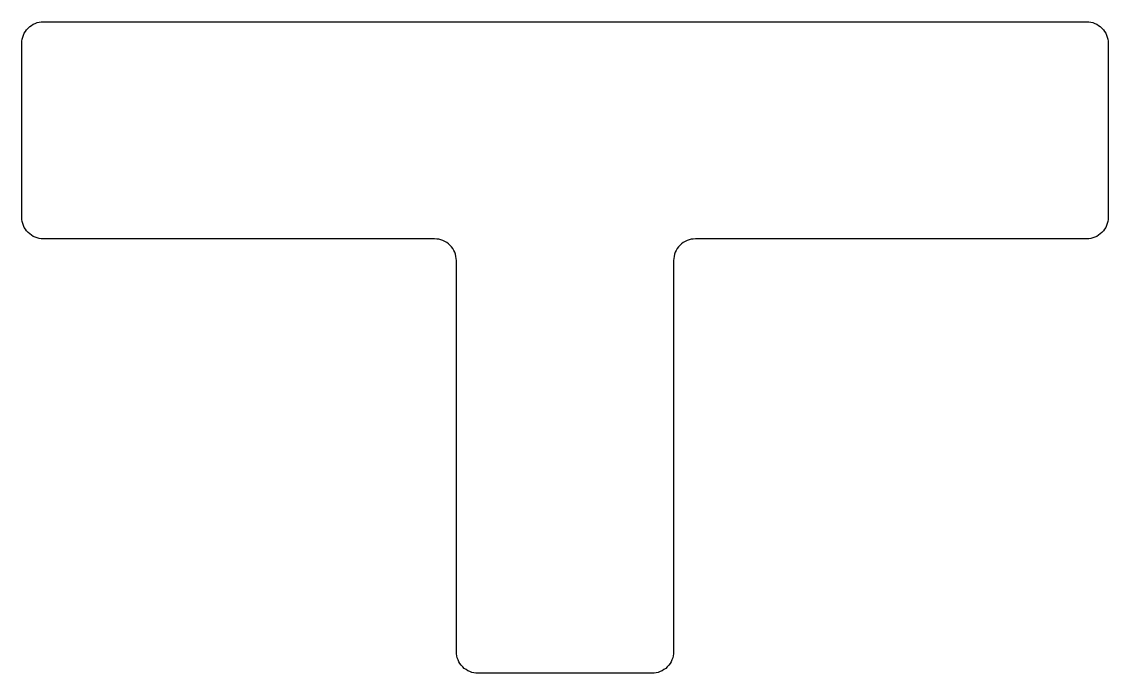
# Model space of a CAD drawing. Header units: millimetres. Extents: x -250 to 0, y -100 to 50.
import ezdxf

# ---------------------------------------------------------------- set-up
doc = ezdxf.new("R2010")
doc.units = ezdxf.units.MM
doc.layers.get('0').update_dxf_attribs({"linetype": 'CONTINUOUS'})

msp = doc.modelspace()

# ---------------------------------------------------------------- linework, layer by layer
msp.add_lwpolyline([(-5, 50, -0.414214), (0, 45), (0, 5, -0.414214), (-5, 0), (-95, 0, 0.414214), (-100, -5), (-100, -95, -0.414214), (-105, -100), (-145, -100, -0.414214), (-150, -95), (-150, -5, 0.414214), (-155, 0), (-245, 0, -0.414214), (-250, 5), (-250, 45, -0.414214), (-245, 50)], format="xyb", close=True)

doc.saveas('drawing.dxf')
